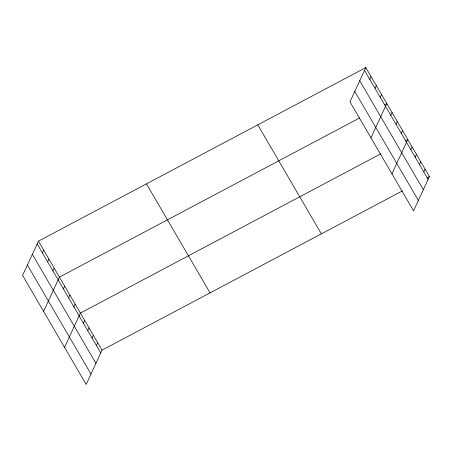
<?xml version="1.0" encoding="UTF-8"?>
<svg xmlns="http://www.w3.org/2000/svg" width="452" height="452" viewBox="0 0 452 452"><rect width="100%" height="100%" fill="white"/><g stroke="black" fill="none" stroke-linecap="round" stroke-linejoin="round"><path stroke-width="0.68" d="M365.821 67.568L349.978 101.853L413.557 210.858L429.4 176.579L365.821 67.568L38.443 241.142L22.6 275.421L86.179 384.432L102.022 350.147L402.393 190.897M42.403 252.911L43.686 250.131M47.646 261.906L48.929 259.126M52.895 270.901L54.178 268.121M43.584 311.394L59.421 277.116L359.792 117.865M63.382 288.885L64.664 286.105M68.631 297.879L69.913 295.099M73.874 306.868L75.156 304.094M64.563 347.368L80.405 313.083L380.776 153.838M83.445 323.276L84.727 320.496M87.767 330.689L89.05 327.909M92.089 338.102L93.372 335.322M96.412 345.514L97.694 342.735M369.781 79.343L371.064 76.563M375.03 88.332L376.313 85.558M380.273 97.327L381.556 94.553M370.962 137.826L386.799 103.542L384.403 104.819M390.765 115.316L392.048 112.537M396.008 124.306L397.291 121.531M401.252 133.3L402.54 130.521M391.94 173.794L407.783 139.515L405.382 140.787M410.823 149.708L412.105 146.928M415.145 157.121L416.428 154.341M419.467 164.534L420.755 161.754M423.795 171.941L425.078 169.167M426.999 177.851L429.4 176.579M364.538 70.348L428.117 179.354M359.736 80.744L423.315 189.75M354.786 91.457L418.366 200.462M257.787 124.848L321.366 233.859M146.476 183.862L210.056 292.868M38.443 241.142L102.022 350.147M37.154 243.916L100.734 352.927M32.352 254.312L95.931 363.323M27.402 265.025L90.982 374.036"/></g></svg>
